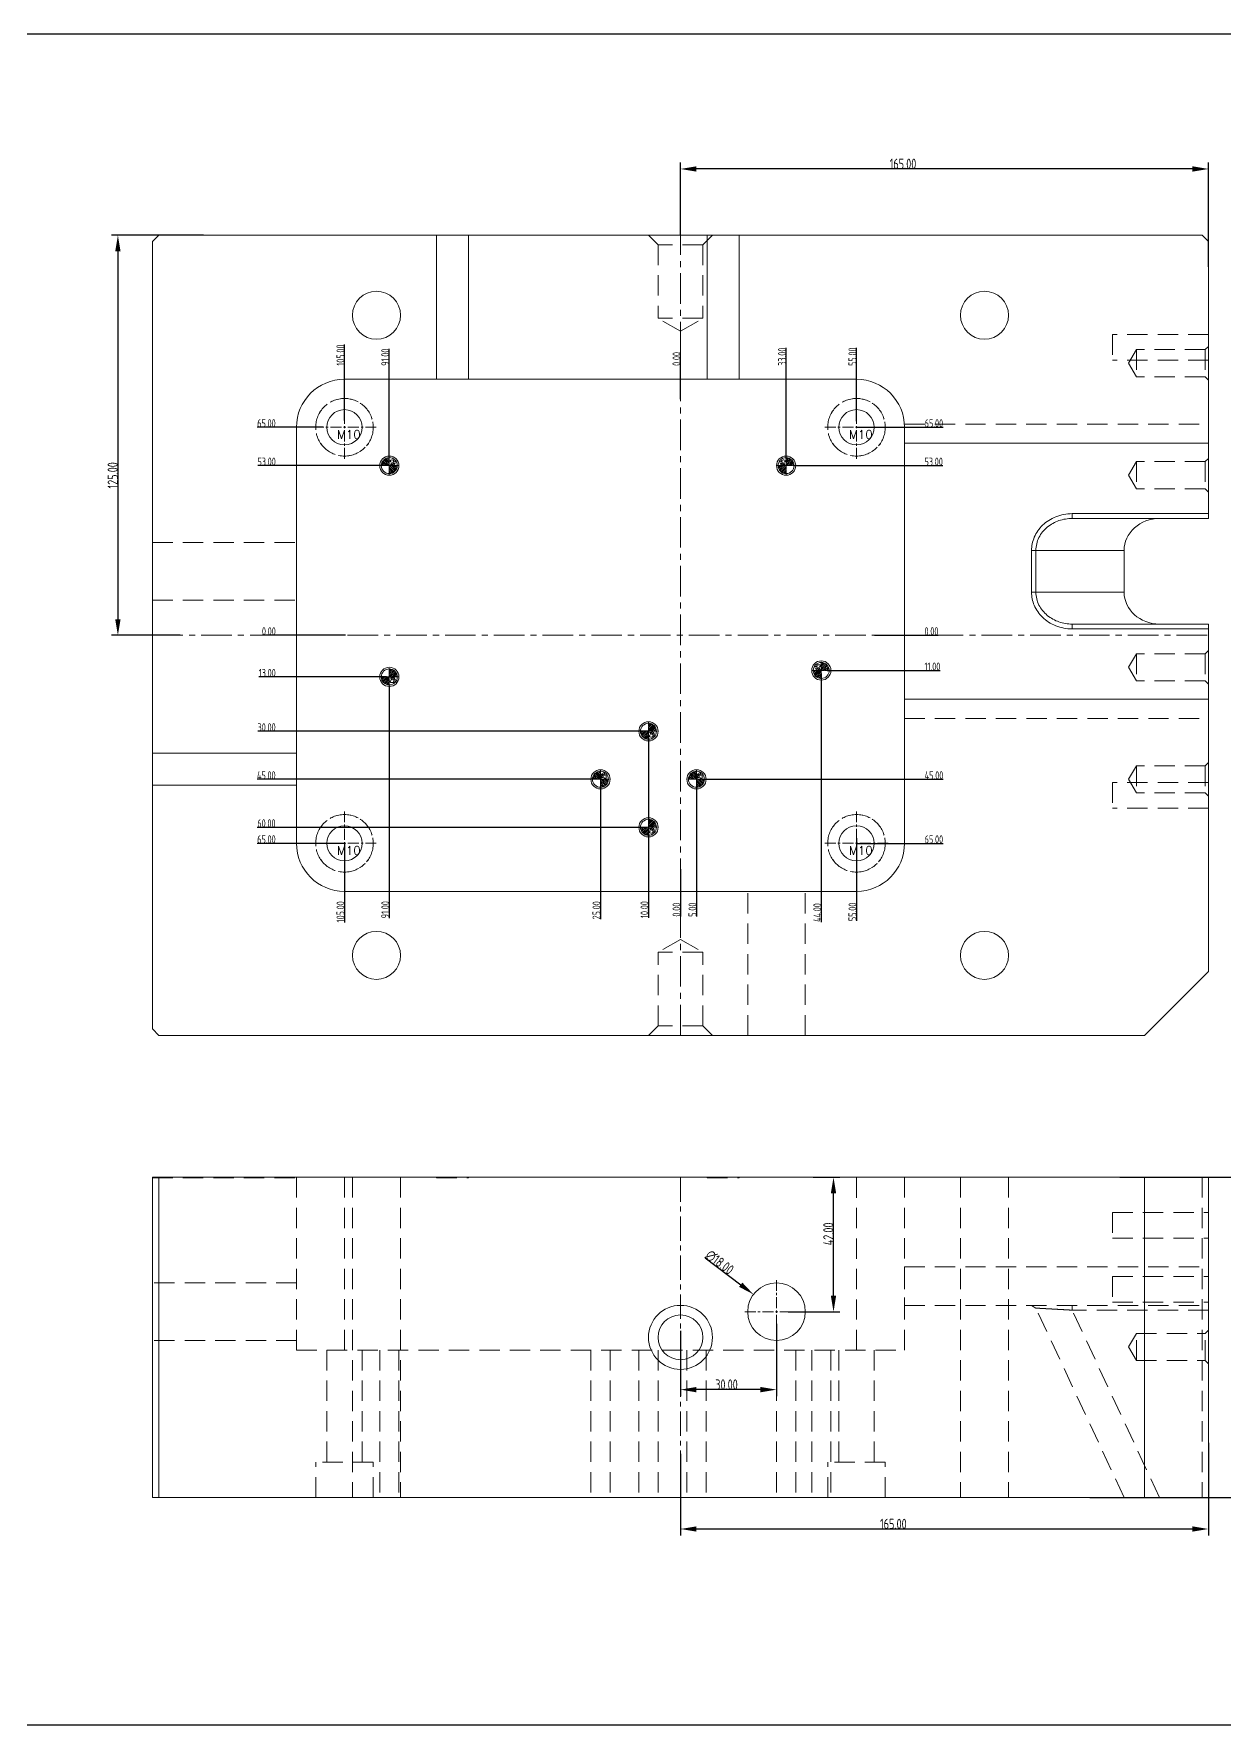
# Model space of a CAD drawing. Header units: millimetres. Extents: x 5647 to 7112, y -2229 to 2511.
# Drawn here: x 6262 to 6634, y -922 to -394 of the extents above; entities that cross this region are included whole.
import ezdxf

# ---------------------------------------------------------------- set-up
doc = ezdxf.new("R2010")
doc.units = ezdxf.units.MM
doc.header["$PDSIZE"] = -5
doc.linetypes.add('CENTER', pattern=[0.6, 0.375, -0.075, 0.075, -0.075])
doc.linetypes.add('HIDDEN', pattern=[9.525, 6.35, -3.175])
doc.layers.get('0').update_dxf_attribs({"lineweight": 5})
doc.layers.get('Defpoints').update_dxf_attribs({"lineweight": 5})
for name, color, linetype, lineweight in [('DEFAULT_2', 8, 'HIDDEN', 18), ('dim', 82, 'Continuous', 9), ('epin', 13, 'Continuous', 9), ('screw', 33, 'Continuous', 13), ('粗实线', 7, 'Continuous', 30)]:
    doc.layers.add(name, color=color, linetype=linetype, lineweight=lineweight)
doc.styles.add('TXT', font='txt.shx', dxfattribs={"bigfont": 'gbcbig.shx'})
doc.styles.add('TXT05', font='txt.shx', dxfattribs={"width": 0.5, "bigfont": 'gbcbig.shx'})
doc.styles.add('标注', font='isocp.shx', dxfattribs={"width": 0.8, "bigfont": 'hztxt.shx'})
doc.dimstyles.new('副本 a4', dxfattribs={"dimtxt": 3.2, "dimasz": 5, "dimexe": 2, "dimexo": 0, "dimgap": 0, "dimtad": 1, "dimzin": 0, "dimdsep": 46, "dimtxsty": '标注', "dimcen": 0, "dimdle": 3, "dimclrd": 4, "dimclre": 4, "dimclrt": 6, "dimazin": 0, "dimtfac": 1, "dimtofl": 0, "dimtmove": 0, "dimatfit": 3, "dimfxl": 0, "dimtolj": 1, "dimarcsym": 0})

# ---------------------------------------------------------------- blocks, each defined once
blk = doc.blocks.new('*D269')
at = {"layer": 'Defpoints', "color": 0}
for p in [(6505.77, -750.8), (6512.12, -750.8), (6497.97, -792.8)]:
    blk.add_point(p, dxfattribs=at)
at = {"layer": '粗实线', "color": 4, "lineweight": -2}
for p, q in [((6505.77, -750.8), (6514.12, -750.8)), ((6512.12, -787.8), (6512.12, -755.8)), ((6497.97, -792.8), (6514.12, -792.8))]:
    blk.add_line(p, q, dxfattribs=at)
at = {"layer": '粗实线', "color": 4}
for points in [[(6511.29, -755.8), (6512.95, -755.8), (6512.12, -750.8)], [(6511.29, -787.8), (6512.95, -787.8), (6512.12, -792.8)]]:
    blk.add_solid(points, dxfattribs=at)
at = {"layer": '粗实线', "color": 6, "insert": (6510.52, -768.48), "char_height": 3.2, "attachment_point": 5, "rotation": 90, "style": '标注'}
blk.add_mtext('\\A1;42.00', dxfattribs=at)
blk = doc.blocks.new('*D270')
at = {"layer": 'Defpoints', "color": 0}
for p in [(6494.3, -796.54), (6464.3, -798.74), (6464.3, -817.14)]:
    blk.add_point(p, dxfattribs=at)
at = {"layer": '粗实线', "color": 4, "lineweight": -2}
for p, q in [((6494.3, -796.54), (6494.3, -819.14)), ((6464.3, -798.74), (6464.3, -819.14)), ((6489.3, -817.14), (6469.3, -817.14))]:
    blk.add_line(p, q, dxfattribs=at)
at = {"layer": '粗实线', "color": 4}
for points in [[(6469.3, -816.31), (6469.3, -817.98), (6464.3, -817.14)], [(6489.3, -816.31), (6489.3, -817.98), (6494.3, -817.14)]]:
    blk.add_solid(points, dxfattribs=at)
at = {"layer": '粗实线', "color": 6, "insert": (6478.68, -815.54), "char_height": 3.2, "attachment_point": 5, "style": '标注'}
blk.add_mtext('\\A1;30.00', dxfattribs=at)
blk = doc.blocks.new('*D271')
at = {"layer": 'Defpoints', "color": 0}
for p in [(6487.12, -787.38), (6501.48, -798.22)]:
    blk.add_point(p, dxfattribs=at)
at = {"layer": '粗实线', "color": 4, "lineweight": -2}
blk.add_line((6471.98, -775.95), (6483.13, -784.36), dxfattribs=at)
at = {"layer": '粗实线', "color": 4}
blk.add_solid([(6483.63, -783.7), (6482.62, -785.03), (6487.12, -787.38)], dxfattribs=at)
at = {"layer": '粗实线', "color": 6, "insert": (6476.52, -777.37), "char_height": 3.2, "attachment_point": 5, "rotation": 322.9511, "style": '标注'}
blk.add_mtext('\\A1;∅18.00', dxfattribs=at)
blk = doc.blocks.new('*D272')
at = {"layer": 'Defpoints', "color": 0}
for p in [(6601.59, -750.8), (6592.23, -850.8), (6642.76, -850.8)]:
    blk.add_point(p, dxfattribs=at)
at = {"layer": '粗实线', "color": 4, "lineweight": -2}
for p, q in [((6601.59, -750.8), (6644.76, -750.8)), ((6642.76, -755.8), (6642.76, -845.8)), ((6592.23, -850.8), (6644.76, -850.8))]:
    blk.add_line(p, q, dxfattribs=at)
at = {"layer": '粗实线', "color": 4}
for points in [[(6641.92, -755.8), (6643.59, -755.8), (6642.76, -750.8)], [(6641.92, -845.8), (6643.59, -845.8), (6642.76, -850.8)]]:
    blk.add_solid(points, dxfattribs=at)
at = {"layer": '粗实线', "color": 6, "insert": (6641.16, -797.56), "char_height": 3.2, "attachment_point": 5, "rotation": 90, "style": '标注'}
blk.add_mtext('\\A1;100.00', dxfattribs=at)
blk = doc.blocks.new('*D277')
at = {"layer": 'Defpoints', "color": 0}
for p in [(6629.3, -833.78), (6464.3, -837.15), (6464.3, -860.68)]:
    blk.add_point(p, dxfattribs=at)
at = {"layer": '粗实线', "color": 4, "lineweight": -2}
for p, q in [((6629.3, -833.78), (6629.3, -862.68)), ((6464.3, -837.15), (6464.3, -862.68)), ((6624.3, -860.68), (6469.3, -860.68))]:
    blk.add_line(p, q, dxfattribs=at)
at = {"layer": '粗实线', "color": 4}
for points in [[(6469.3, -859.85), (6469.3, -861.51), (6464.3, -860.68)], [(6624.3, -859.85), (6624.3, -861.51), (6629.3, -860.68)]]:
    blk.add_solid(points, dxfattribs=at)
at = {"layer": '粗实线', "color": 6, "insert": (6530.81, -859.08), "char_height": 3.2, "attachment_point": 5, "style": '标注'}
blk.add_mtext('\\A1;165.00', dxfattribs=at)
blk = doc.blocks.new('*D278')
at = {"layer": 'Defpoints', "color": 0}
for p in [(6464.3, -435.74), (6464.3, -456.45), (6629.3, -466.35)]:
    blk.add_point(p, dxfattribs=at)
at = {"layer": '粗实线', "color": 4, "lineweight": -2}
for p, q in [((6464.3, -456.45), (6464.3, -433.74)), ((6624.3, -435.74), (6469.3, -435.74)), ((6629.3, -466.35), (6629.3, -433.74))]:
    blk.add_line(p, q, dxfattribs=at)
at = {"layer": '粗实线', "color": 4}
for points in [[(6469.3, -434.91), (6469.3, -436.58), (6464.3, -435.74)], [(6624.3, -434.91), (6624.3, -436.58), (6629.3, -435.74)]]:
    blk.add_solid(points, dxfattribs=at)
at = {"layer": '粗实线', "color": 6, "insert": (6533.83, -434.14), "char_height": 3.2, "attachment_point": 5, "style": '标注'}
blk.add_mtext('\\A1;165.00', dxfattribs=at)
blk = doc.blocks.new('*D279')
at = {"layer": 'Defpoints', "color": 0}
for p in [(6315.28, -456.45), (6288.49, -581.45), (6307.97, -581.45)]:
    blk.add_point(p, dxfattribs=at)
at = {"layer": '粗实线', "color": 4, "lineweight": -2}
for p, q in [((6315.28, -456.45), (6286.49, -456.45)), ((6288.49, -461.45), (6288.49, -576.45)), ((6307.97, -581.45), (6286.49, -581.45))]:
    blk.add_line(p, q, dxfattribs=at)
at = {"layer": '粗实线', "color": 4}
for points in [[(6287.66, -461.45), (6289.32, -461.45), (6288.49, -456.45)], [(6287.66, -576.45), (6289.32, -576.45), (6288.49, -581.45)]]:
    blk.add_solid(points, dxfattribs=at)
at = {"layer": '粗实线', "color": 6, "insert": (6286.89, -531.47), "char_height": 3.2, "attachment_point": 5, "rotation": 90, "style": '标注'}
blk.add_mtext('\\A1;125.00', dxfattribs=at)
blk = doc.blocks.new('epin_ejp_5')
at = {"layer": 'epin'}
h = blk.add_hatch(dxfattribs=at)
h.set_pattern_fill('_ANSI31', color=123, scale=0.125, angle=90, style=0)
h.set_pattern_definition([(135, (-1062.761, -302.86763), (-0.280633, -0.280633), [])])
h.paths.add_polyline_path([(0, 2.5, 0.414214), (-2.5, 0), (0, 0)])
h.paths.add_polyline_path([(2.5, 0), (0, 0), (0, -2.5, 0.414214)])
at = {"layer": 'epin', "color": 1, "linetype": 'CENTER', "ltscale": 0.1}
for p, q in [((-2.75, 0), (2.75, 0)), ((0, -2.75), (0, 2.75))]:
    blk.add_line(p, q, dxfattribs=at)
at = {"layer": 'epin'}
blk.add_circle((0, 0), 2.5, dxfattribs=at)
at = {"layer": 'epin', "color": 6, "style": 'TXT05', "width": 0.5}
blk.add_text('%%c5', height=1.75, dxfattribs=at).set_placement((0.1, 0.25))
blk = doc.blocks.new('screw_m10_i')
at = {"layer": 'screw', "color": 1, "linetype": 'CENTER', "ltscale": 9.144}
for p, q in [((0, -9.9), (0, 9.9)), ((-9.9, 0), (9.9, 0))]:
    blk.add_line(p, q, dxfattribs=at)
at = {"layer": 'screw', "color": 8, "linetype": 'HIDDEN', "ltscale": 0.36}
blk.add_circle((0, 0), 9, dxfattribs=at)
at = {"layer": 'screw', "color": 33}
blk.add_circle((0, 0), 5.5, dxfattribs=at)
at = {"layer": 'screw', "color": 6, "style": 'TXT'}
blk.add_text('M10', height=2.7, dxfattribs=at).set_placement((-2.34, -3.6))
blk = doc.blocks.new('*D281')
at = {"layer": 'Defpoints', "color": 0}
for p in [(6464.3, -581.45), (6524.93, -581.45), (6540.63, -581.45)]:
    blk.add_point(p, dxfattribs=at)
at = {"layer": 'dim', "color": 4, "lineweight": -2}
blk.add_line((6524.93, -581.45), (6544.83, -581.45), dxfattribs=at)
at = {"layer": 'dim', "color": 6, "insert": (6542.73, -580.2), "char_height": 2.5, "attachment_point": 5, "style": '标注'}
blk.add_mtext('\\A1;0.00', dxfattribs=at)
blk = doc.blocks.new('*D282')
at = {"layer": 'Defpoints', "color": 0}
for p in [(6500.05, -528.44), (6540.63, -528.44), (6464.3, -581.45)]:
    blk.add_point(p, dxfattribs=at)
at = {"layer": 'dim', "color": 4, "lineweight": -2}
blk.add_line((6500.05, -528.44), (6546.23, -528.44), dxfattribs=at)
at = {"layer": 'dim', "color": 6, "insert": (6543.43, -527.19), "char_height": 2.5, "attachment_point": 5, "style": '标注'}
blk.add_mtext('\\A1;53.00', dxfattribs=at)
blk = doc.blocks.new('*D283')
at = {"layer": 'Defpoints', "color": 0}
for p in [(6519.3, -516.45), (6540.63, -516.45), (6464.3, -581.45)]:
    blk.add_point(p, dxfattribs=at)
at = {"layer": 'dim', "color": 4, "lineweight": -2}
blk.add_line((6519.3, -516.45), (6546.35, -516.45), dxfattribs=at)
at = {"layer": 'dim', "color": 6, "insert": (6543.49, -515.2), "char_height": 2.5, "attachment_point": 5, "style": '标注'}
blk.add_mtext('\\A1;65.00', dxfattribs=at)
blk = doc.blocks.new('*D284')
at = {"layer": 'Defpoints', "color": 0}
for p in [(6464.3, -581.45), (6510.14, -592.45), (6540.63, -592.45)]:
    blk.add_point(p, dxfattribs=at)
at = {"layer": 'dim', "color": 4, "lineweight": -2}
blk.add_line((6510.14, -592.45), (6545.43, -592.45), dxfattribs=at)
at = {"layer": 'dim', "color": 6, "insert": (6543.03, -591.2), "char_height": 2.5, "attachment_point": 5, "style": '标注'}
blk.add_mtext('\\A1;11.00', dxfattribs=at)
blk = doc.blocks.new('*D285')
at = {"layer": 'Defpoints', "color": 0}
for p in [(6464.3, -581.45), (6470.88, -626.45), (6540.63, -626.45)]:
    blk.add_point(p, dxfattribs=at)
at = {"layer": 'dim', "color": 4, "lineweight": -2}
blk.add_line((6470.88, -626.45), (6546.43, -626.45), dxfattribs=at)
at = {"layer": 'dim', "color": 6, "insert": (6543.53, -625.2), "char_height": 2.5, "attachment_point": 5, "style": '标注'}
blk.add_mtext('\\A1;45.00', dxfattribs=at)
blk = doc.blocks.new('*D286')
at = {"layer": 'Defpoints', "color": 0}
for p in [(6464.3, -581.45), (6519.3, -646.45), (6540.63, -646.45)]:
    blk.add_point(p, dxfattribs=at)
at = {"layer": 'dim', "color": 4, "lineweight": -2}
blk.add_line((6519.3, -646.45), (6546.35, -646.45), dxfattribs=at)
at = {"layer": 'dim', "color": 6, "insert": (6543.49, -645.2), "char_height": 2.5, "attachment_point": 5, "style": '标注'}
blk.add_mtext('\\A1;65.00', dxfattribs=at)
blk = doc.blocks.new('*D287')
at = {"layer": 'Defpoints', "color": 0}
for p in [(6464.3, -581.45), (6464.3, -654.52), (6464.3, -665.07)]:
    blk.add_point(p, dxfattribs=at)
at = {"layer": 'dim', "color": 4, "lineweight": -2}
blk.add_line((6464.3, -654.52), (6464.3, -669.28), dxfattribs=at)
at = {"layer": 'dim', "color": 6, "insert": (6463.05, -667.17), "char_height": 2.5, "attachment_point": 5, "rotation": 90, "style": '标注'}
blk.add_mtext('\\A1;0.00', dxfattribs=at)
blk = doc.blocks.new('*D288')
at = {"layer": 'Defpoints', "color": 0}
for p in [(6464.3, -581.45), (6469.3, -627.5), (6469.3, -665.07)]:
    blk.add_point(p, dxfattribs=at)
at = {"layer": 'dim', "color": 4, "lineweight": -2}
blk.add_line((6469.3, -627.5), (6469.3, -669.27), dxfattribs=at)
at = {"layer": 'dim', "color": 6, "insert": (6468.05, -667.17), "char_height": 2.5, "attachment_point": 5, "rotation": 90, "style": '标注'}
blk.add_mtext('\\A1;5.00', dxfattribs=at)
blk = doc.blocks.new('*D289')
at = {"layer": 'Defpoints', "color": 0}
for p in [(6464.3, -581.45), (6519.3, -644.83), (6519.3, -665.07)]:
    blk.add_point(p, dxfattribs=at)
at = {"layer": 'dim', "color": 4, "lineweight": -2}
blk.add_line((6519.3, -644.83), (6519.3, -670.67), dxfattribs=at)
at = {"layer": 'dim', "color": 6, "insert": (6518.05, -667.87), "char_height": 2.5, "attachment_point": 5, "rotation": 90, "style": '标注'}
blk.add_mtext('\\A1;55.00', dxfattribs=at)
blk = doc.blocks.new('*D290')
at = {"layer": 'Defpoints', "color": 0}
for p in [(6464.3, -581.45), (6508.3, -593.41), (6508.3, -665.07)]:
    blk.add_point(p, dxfattribs=at)
at = {"layer": 'dim', "color": 4, "lineweight": -2}
blk.add_line((6508.3, -593.41), (6508.3, -671.07), dxfattribs=at)
at = {"layer": 'dim', "color": 6, "insert": (6507.05, -668.07), "char_height": 2.5, "attachment_point": 5, "rotation": 90, "style": '标注'}
blk.add_mtext('\\A1;44.00', dxfattribs=at)
blk = doc.blocks.new('*D291')
at = {"layer": 'Defpoints', "color": 0}
for p in [(6464.3, -497.2), (6464.3, -507.69), (6464.3, -581.45)]:
    blk.add_point(p, dxfattribs=at)
at = {"layer": 'dim', "color": 4, "lineweight": -2}
blk.add_line((6464.3, -507.69), (6464.3, -493), dxfattribs=at)
at = {"layer": 'dim', "color": 6, "insert": (6463.05, -495.1), "char_height": 2.5, "attachment_point": 5, "rotation": 90, "style": '标注'}
blk.add_mtext('\\A1;0.00', dxfattribs=at)
blk = doc.blocks.new('*D292')
at = {"layer": 'Defpoints', "color": 0}
for p in [(6497.3, -497.2), (6497.3, -526.46), (6464.3, -581.45)]:
    blk.add_point(p, dxfattribs=at)
at = {"layer": 'dim', "color": 4, "lineweight": -2}
blk.add_line((6497.3, -526.46), (6497.3, -491.6), dxfattribs=at)
at = {"layer": 'dim', "color": 6, "insert": (6496.05, -494.4), "char_height": 2.5, "attachment_point": 5, "rotation": 90, "style": '标注'}
blk.add_mtext('\\A1;33.00', dxfattribs=at)
blk = doc.blocks.new('*D293')
at = {"layer": 'Defpoints', "color": 0}
for p in [(6519.3, -497.2), (6519.3, -514.58), (6464.3, -581.45)]:
    blk.add_point(p, dxfattribs=at)
at = {"layer": 'dim', "color": 4, "lineweight": -2}
blk.add_line((6519.3, -514.58), (6519.3, -491.6), dxfattribs=at)
at = {"layer": 'dim', "color": 6, "insert": (6518.05, -494.4), "char_height": 2.5, "attachment_point": 5, "rotation": 90, "style": '标注'}
blk.add_mtext('\\A1;55.00', dxfattribs=at)
blk = doc.blocks.new('*D294')
at = {"layer": 'Defpoints', "color": 0}
for p in [(6373.3, -497.2), (6373.3, -525.69), (6464.3, -581.45)]:
    blk.add_point(p, dxfattribs=at)
at = {"layer": 'dim', "color": 4, "lineweight": -2}
blk.add_line((6373.3, -525.69), (6373.3, -491.92), dxfattribs=at)
at = {"layer": 'dim', "color": 6, "insert": (6372.05, -494.56), "char_height": 2.5, "attachment_point": 5, "rotation": 90, "style": '标注'}
blk.add_mtext('\\A1;91.00', dxfattribs=at)
blk = doc.blocks.new('*D295')
at = {"layer": 'Defpoints', "color": 0}
for p in [(6359.3, -497.2), (6359.3, -514.37), (6464.3, -581.45)]:
    blk.add_point(p, dxfattribs=at)
at = {"layer": 'dim', "color": 4, "lineweight": -2}
blk.add_line((6359.3, -514.37), (6359.3, -490.6), dxfattribs=at)
at = {"layer": 'dim', "color": 6, "insert": (6358.05, -493.9), "char_height": 2.5, "attachment_point": 5, "rotation": 90, "style": '标注'}
blk.add_mtext('\\A1;105.00', dxfattribs=at)
blk = doc.blocks.new('*D296')
at = {"layer": 'Defpoints', "color": 0}
for p in [(6337.77, -516.45), (6352.67, -516.45), (6464.3, -581.45)]:
    blk.add_point(p, dxfattribs=at)
at = {"layer": 'dim', "color": 4, "lineweight": -2}
blk.add_line((6352.67, -516.45), (6332.05, -516.45), dxfattribs=at)
at = {"layer": 'dim', "color": 6, "insert": (6334.91, -515.2), "char_height": 2.5, "attachment_point": 5, "style": '标注'}
blk.add_mtext('\\A1;65.00', dxfattribs=at)
blk = doc.blocks.new('*D297')
at = {"layer": 'Defpoints', "color": 0}
for p in [(6337.77, -528.44), (6372.62, -528.44), (6464.3, -581.45)]:
    blk.add_point(p, dxfattribs=at)
at = {"layer": 'dim', "color": 4, "lineweight": -2}
blk.add_line((6372.62, -528.44), (6332.17, -528.44), dxfattribs=at)
at = {"layer": 'dim', "color": 6, "insert": (6334.97, -527.19), "char_height": 2.5, "attachment_point": 5, "style": '标注'}
blk.add_mtext('\\A1;53.00', dxfattribs=at)
blk = doc.blocks.new('*D298')
at = {"layer": 'Defpoints', "color": 0}
for p in [(6337.77, -581.45), (6359.57, -581.45), (6464.3, -581.45)]:
    blk.add_point(p, dxfattribs=at)
at = {"layer": 'dim', "color": 4, "lineweight": -2}
blk.add_line((6359.57, -581.45), (6333.57, -581.45), dxfattribs=at)
at = {"layer": 'dim', "color": 6, "insert": (6335.67, -580.2), "char_height": 2.5, "attachment_point": 5, "style": '标注'}
blk.add_mtext('\\A1;0.00', dxfattribs=at)
blk = doc.blocks.new('*D299')
at = {"layer": 'Defpoints', "color": 0}
for p in [(6464.3, -581.45), (6337.77, -594.45), (6372.47, -594.45)]:
    blk.add_point(p, dxfattribs=at)
at = {"layer": 'dim', "color": 4, "lineweight": -2}
blk.add_line((6372.47, -594.45), (6332.57, -594.45), dxfattribs=at)
at = {"layer": 'dim', "color": 6, "insert": (6335.17, -593.2), "char_height": 2.5, "attachment_point": 5, "style": '标注'}
blk.add_mtext('\\A1;13.00', dxfattribs=at)
blk = doc.blocks.new('*D300')
at = {"layer": 'Defpoints', "color": 0}
for p in [(6464.3, -581.45), (6337.77, -611.45), (6454.3, -611.45)]:
    blk.add_point(p, dxfattribs=at)
at = {"layer": 'dim', "color": 4, "lineweight": -2}
blk.add_line((6454.3, -611.45), (6332.17, -611.45), dxfattribs=at)
at = {"layer": 'dim', "color": 6, "insert": (6334.97, -610.2), "char_height": 2.5, "attachment_point": 5, "style": '标注'}
blk.add_mtext('\\A1;30.00', dxfattribs=at)
blk = doc.blocks.new('*D301')
at = {"layer": 'Defpoints', "color": 0}
for p in [(6464.3, -581.45), (6337.77, -626.45), (6439.3, -626.45)]:
    blk.add_point(p, dxfattribs=at)
at = {"layer": 'dim', "color": 4, "lineweight": -2}
blk.add_line((6439.3, -626.45), (6331.97, -626.45), dxfattribs=at)
at = {"layer": 'dim', "color": 6, "insert": (6334.87, -625.2), "char_height": 2.5, "attachment_point": 5, "style": '标注'}
blk.add_mtext('\\A1;45.00', dxfattribs=at)
blk = doc.blocks.new('*D302')
at = {"layer": 'Defpoints', "color": 0}
for p in [(6464.3, -581.45), (6337.77, -641.45), (6453.47, -641.45)]:
    blk.add_point(p, dxfattribs=at)
at = {"layer": 'dim', "color": 4, "lineweight": -2}
blk.add_line((6453.47, -641.45), (6332.05, -641.45), dxfattribs=at)
at = {"layer": 'dim', "color": 6, "insert": (6334.91, -640.2), "char_height": 2.5, "attachment_point": 5, "style": '标注'}
blk.add_mtext('\\A1;60.00', dxfattribs=at)
blk = doc.blocks.new('*D303')
at = {"layer": 'Defpoints', "color": 0}
for p in [(6464.3, -581.45), (6337.77, -646.45), (6359.3, -646.45)]:
    blk.add_point(p, dxfattribs=at)
at = {"layer": 'dim', "color": 4, "lineweight": -2}
blk.add_line((6359.3, -646.45), (6332.05, -646.45), dxfattribs=at)
at = {"layer": 'dim', "color": 6, "insert": (6334.91, -645.2), "char_height": 2.5, "attachment_point": 5, "style": '标注'}
blk.add_mtext('\\A1;65.00', dxfattribs=at)
blk = doc.blocks.new('*D304')
at = {"layer": 'Defpoints', "color": 0}
for p in [(6464.3, -581.45), (6359.3, -646.45), (6359.3, -664.54)]:
    blk.add_point(p, dxfattribs=at)
at = {"layer": 'dim', "color": 4, "lineweight": -2}
blk.add_line((6359.3, -646.45), (6359.3, -671.14), dxfattribs=at)
at = {"layer": 'dim', "color": 6, "insert": (6358.05, -667.84), "char_height": 2.5, "attachment_point": 5, "rotation": 90, "style": '标注'}
blk.add_mtext('\\A1;105.00', dxfattribs=at)
blk = doc.blocks.new('*D305')
at = {"layer": 'Defpoints', "color": 0}
for p in [(6464.3, -581.45), (6373.3, -597.2), (6373.3, -664.54)]:
    blk.add_point(p, dxfattribs=at)
at = {"layer": 'dim', "color": 4, "lineweight": -2}
blk.add_line((6373.3, -597.2), (6373.3, -669.82), dxfattribs=at)
at = {"layer": 'dim', "color": 6, "insert": (6372.05, -667.18), "char_height": 2.5, "attachment_point": 5, "rotation": 90, "style": '标注'}
blk.add_mtext('\\A1;91.00', dxfattribs=at)
blk = doc.blocks.new('*D306')
at = {"layer": 'Defpoints', "color": 0}
for p in [(6464.3, -581.45), (6439.3, -627.73), (6439.3, -664.54)]:
    blk.add_point(p, dxfattribs=at)
at = {"layer": 'dim', "color": 4, "lineweight": -2}
blk.add_line((6439.3, -627.73), (6439.3, -670.19), dxfattribs=at)
at = {"layer": 'dim', "color": 6, "insert": (6438.05, -667.37), "char_height": 2.5, "attachment_point": 5, "rotation": 90, "style": '标注'}
blk.add_mtext('\\A1;25.00', dxfattribs=at)
blk = doc.blocks.new('*D307')
at = {"layer": 'Defpoints', "color": 0}
for p in [(6464.3, -581.45), (6454.3, -612.85), (6454.3, -664.54)]:
    blk.add_point(p, dxfattribs=at)
at = {"layer": 'dim', "color": 4, "lineweight": -2}
blk.add_line((6454.3, -612.85), (6454.3, -669.74), dxfattribs=at)
at = {"layer": 'dim', "color": 6, "insert": (6453.05, -667.14), "char_height": 2.5, "attachment_point": 5, "rotation": 90, "style": '标注'}
blk.add_mtext('\\A1;10.00', dxfattribs=at)

msp = doc.modelspace()

# ---------------------------------------------------------------- linework, layer by layer
at = {"color": 7, "linetype": 'Continuous'}
for p, q in [((6301.29979, -456.44505), (6299.29979, -458.44505)), ((6299.29979, -458.44505), (6299.29979, -704.44505)), ((6627.29979, -456.44505), (6301.29979, -456.44505)), ((6388.01014, -456.44505), (6388.01014, -501.44505)), ((6398.01014, -456.44505), (6398.01014, -501.44505)), ((6472.58943, -456.44505), (6472.58943, -501.44505)), ((6482.58943, -456.44505), (6482.58943, -501.44505)), ((6629.29979, -458.44505), (6627.29979, -456.44505)), ((6629.29979, -544.94505), (6629.29979, -458.44505)), ((6519.29979, -501.44505), (6359.29979, -501.44505)), ((6344.29979, -516.44505), (6344.29979, -646.44505)), ((6534.29979, -646.44505), (6534.29979, -516.44505)), ((6629.29979, -521.44505), (6534.29979, -521.44505)), ((6586.69056, -543.44505), (6629.29979, -543.44505)), ((6586.69056, -543.44505), (6586.69056, -544.94505)), ((6586.69056, -544.94505), (6629.29979, -544.94505)), ((6574.00171, -567.94505), (6574.00171, -554.94505)), ((6574.00171, -554.94505), (6602.93578, -554.94505)), ((6575.36117, -567.94505), (6575.36117, -554.94505)), ((6602.93578, -554.94505), (6602.93578, -567.94505)), ((6574.00171, -567.94505), (6602.93578, -567.94505)), ((6629.29979, -577.94505), (6586.69056, -577.94505)), ((6586.69056, -579.44505), (6586.69056, -577.94505)), ((6629.29979, -579.44505), (6586.69056, -579.44505)), ((6629.29979, -686.44505), (6629.29979, -577.94505)), ((6629.29979, -601.44505), (6534.29979, -601.44505)), ((6299.29979, -618.2311), (6344.29979, -618.2311)), ((6299.29979, -628.2311), (6344.29979, -628.2311)), ((6359.29979, -661.44505), (6519.29979, -661.44505)), ((6609.29979, -706.44505), (6629.29979, -686.44505)), ((6299.29979, -704.44505), (6301.29979, -706.44505)), ((6301.29979, -706.44505), (6609.29979, -706.44505)), ((6299.29979, -750.79752), (6299.29979, -850.79752)), ((6299.29979, -750.79752), (6629.29979, -750.79752)), ((6301.29979, -750.79752), (6301.29979, -850.79752)), ((6609.29979, -850.79752), (6609.29979, -750.79752)), ((6629.29979, -850.79752), (6629.29979, -750.79752)), ((6629.29979, -850.79752), (6299.29979, -850.79752))]:
    msp.add_line(p, q, dxfattribs=at)
at = {"color": 1, "linetype": 'CENTER', "ltscale": 25.4}
for p, q in [((6464.29979, -706.44505), (6464.29979, -456.44505)), ((6299.29979, -581.44505), (6629.29979, -581.44505))]:
    msp.add_line(p, q, dxfattribs=at)
at = {"color": 1, "linetype": 'CENTER', "ltscale": 20.32}
msp.add_line((6464.29979, -750.79752), (6464.29979, -850.79752), dxfattribs=at)
at = {"color": 1, "linetype": 'CENTER', "ltscale": 9.144}
for p, q in [((6494.29979, -802.69752), (6494.29979, -782.89752)), ((6484.39979, -792.79752), (6504.19979, -792.79752))]:
    msp.add_line(p, q, dxfattribs=at)
at = {"color": 7, "linetype": 'Continuous'}
for centre, radius in [((6369.29979, -481.44505), 7.5), ((6559.29979, -481.44505), 7.5), ((6359.29979, -516.44505), 5.5), ((6519.29979, -516.44505), 5.5), ((6373.30354, -528.44346), 3), ((6497.29604, -528.44346), 3), ((6373.30354, -594.44664), 3), ((6508.29979, -592.44505), 3), ((6454.29979, -611.44505), 3), ((6439.29979, -626.44505), 3), ((6469.29979, -626.44505), 3), ((6454.29979, -641.44505), 3), ((6359.29979, -646.44505), 5.5), ((6519.29979, -646.44505), 5.5), ((6369.29979, -681.44505), 7.5), ((6559.29979, -681.44505), 7.5), ((6494.29979, -792.79752), 9), ((6464.29979, -800.79752), 10), ((6464.29979, -800.79752), 7)]:
    msp.add_circle(centre, radius, dxfattribs=at)
for centre, start, end in [((6359.29979, -516.44505), 90, 180), ((6519.29979, -516.44505), 0, 90), ((6359.29979, -646.44505), 180, 270), ((6519.29979, -646.44505), 270, 0)]:
    msp.add_arc(centre, 15, start, end, dxfattribs=at)
for centre, major_axis, start_param, end_param in [((6613.96956, -554.94505), (-11.03378, 0), -1.570796327, 0), ((6613.96956, -567.94505), (11.03378, 0), 3.141592654, 4.71238898)]:
    msp.add_ellipse(centre, major_axis=major_axis, ratio=0.906307787, start_param=start_param, end_param=end_param, dxfattribs=at)
for points, knots in [([(6574.00171, -554.94505), (6573.99921, -554.23849), (6574.14781, -552.80418), (6574.80974, -550.71835), (6575.90806, -548.74676), (6577.43608, -546.96908), (6579.35816, -545.46288), (6581.61529, -544.32046), (6584.09535, -543.60408), (6585.82611, -543.43893), (6586.69056, -543.44505)], [0, 0, 0, 0, 0.111686008, 0.226005834, 0.343699521, 0.465985298, 0.594119682, 0.72722167, 0.863354482, 1, 1, 1, 1]), ([(6575.36117, -554.94505), (6575.36215, -554.24726), (6575.529, -552.84606), (6576.25933, -550.86536), (6577.40848, -549.09578), (6579.38306, -547.10915), (6582.5016, -545.39856), (6585.30085, -544.94505), (6586.69056, -544.94505)], [0, 0, 0, 0, 0.125279263, 0.250594713, 0.375848329, 0.501106048, 0.750495868, 1, 1, 1, 1]), ([(6586.69056, -579.44505), (6584.95115, -579.45665), (6582.33558, -578.94607), (6579.30938, -577.39585), (6577.39802, -575.88418), (6575.87847, -574.10091), (6574.46077, -571.52878), (6573.99055, -569.34968), (6574.00171, -567.94505)], [0, 0, 0, 0, 0.27561928, 0.408838632, 0.536575302, 0.659149991, 0.777426652, 1, 1, 1, 1]), ([(6586.69056, -577.94505), (6585.30075, -577.94505), (6582.50142, -577.49147), (6579.38281, -575.78085), (6577.40837, -573.79403), (6576.25914, -572.02463), (6575.52868, -570.0438), (6575.36337, -568.64278), (6575.36117, -567.94505)], [0, 0, 0, 0, 0.249522112, 0.498909996, 0.624163754, 0.749426843, 0.874731169, 1, 1, 1, 1])]:
    msp.add_open_spline(points, degree=3, knots=knots, dxfattribs=at)
at = {"layer": 'DEFAULT_2', "color": 8, "linetype": 'HIDDEN'}
for p, q in [((6454.29979, -456.44505), (6457.29979, -459.44505)), ((6457.29979, -459.44505), (6457.29979, -482.4036)), ((6471.29979, -459.44505), (6457.29979, -459.44505)), ((6474.29979, -456.44505), (6471.29979, -459.44505)), ((6471.29979, -459.44505), (6471.29979, -482.4036)), ((6464.29979, -486.44505), (6457.29979, -482.4036)), ((6471.29979, -482.4036), (6457.29979, -482.4036)), ((6464.29979, -486.44505), (6471.29979, -482.4036)), ((6599.29979, -487.44505), (6599.29979, -495.44505)), ((6629.29979, -487.44505), (6599.29979, -487.44505)), ((6629.29979, -491.19505), (6628.29979, -492.19505)), ((6629.29979, -495.44505), (6599.29979, -495.44505)), ((6604.29979, -496.44505), (6606.75353, -492.19505)), ((6604.29979, -496.44505), (6606.75353, -500.69505)), ((6606.75353, -492.19505), (6606.75353, -500.69505)), ((6628.29979, -492.19505), (6606.75353, -492.19505)), ((6628.29979, -492.19505), (6628.29979, -500.69505)), ((6628.29979, -500.69505), (6606.75353, -500.69505)), ((6629.29979, -501.69505), (6628.29979, -500.69505)), ((6534.26642, -515.44505), (6629.29979, -515.44505)), ((6604.29979, -531.44505), (6606.75353, -527.19505)), ((6628.29979, -527.19505), (6606.75353, -527.19505)), ((6606.75353, -527.19505), (6606.75353, -535.69505)), ((6629.29979, -526.19505), (6628.29979, -527.19505)), ((6628.29979, -527.19505), (6628.29979, -535.69505)), ((6604.29979, -531.44505), (6606.75353, -535.69505)), ((6628.29979, -535.69505), (6606.75353, -535.69505)), ((6629.29979, -536.69505), (6628.29979, -535.69505)), ((6299.29979, -552.44505), (6344.29979, -552.44505)), ((6299.29979, -570.44505), (6344.29979, -570.44505)), ((6629.29979, -586.19505), (6628.29979, -587.19505)), ((6604.29979, -591.44505), (6606.75353, -587.19505)), ((6604.29979, -591.44505), (6606.75353, -595.69505)), ((6628.29979, -587.19505), (6606.75353, -587.19505)), ((6606.75353, -587.19505), (6606.75353, -595.69505)), ((6628.29979, -587.19505), (6628.29979, -595.69505)), ((6628.29979, -595.69505), (6606.75353, -595.69505)), ((6629.29979, -596.69505), (6628.29979, -595.69505)), ((6534.29979, -607.44505), (6629.29979, -607.44505)), ((6604.29979, -626.44505), (6606.75353, -622.19505)), ((6628.29979, -622.19505), (6606.75353, -622.19505)), ((6606.75353, -622.19505), (6606.75353, -630.69505)), ((6629.29979, -621.19505), (6628.29979, -622.19505)), ((6628.29979, -622.19505), (6628.29979, -630.69505)), ((6629.29979, -627.44505), (6599.29979, -627.44505)), ((6599.29979, -627.44505), (6599.29979, -635.44505)), ((6604.29979, -626.44505), (6606.75353, -630.69505)), ((6628.29979, -630.69505), (6606.75353, -630.69505)), ((6629.29979, -631.69505), (6628.29979, -630.69505)), ((6629.29979, -635.44505), (6599.29979, -635.44505)), ((6485.29979, -706.44505), (6485.29979, -661.44505)), ((6503.29979, -706.44505), (6503.29979, -661.44505)), ((6464.29979, -676.44505), (6457.29979, -680.4865)), ((6457.29979, -703.44505), (6457.29979, -680.4865)), ((6471.29979, -680.4865), (6457.29979, -680.4865)), ((6464.29979, -676.44505), (6471.29979, -680.4865)), ((6471.29979, -703.44505), (6471.29979, -680.4865)), ((6454.29979, -706.44505), (6457.29979, -703.44505)), ((6471.29979, -703.44505), (6457.29979, -703.44505)), ((6474.29979, -706.44505), (6471.29979, -703.44505)), ((6299.29979, -750.94752), (6344.29979, -750.94752)), ((6344.29979, -750.79752), (6344.29979, -804.79752)), ((6359.29979, -750.79752), (6359.29979, -804.79752)), ((6361.79979, -750.79752), (6361.79979, -850.79752)), ((6376.79979, -750.79752), (6376.79979, -850.79752)), ((6388.01014, -750.79752), (6388.01014, -750.94752)), ((6388.01014, -750.94752), (6398.01014, -750.94752)), ((6398.01014, -750.79752), (6398.01014, -750.94752)), ((6472.58943, -750.79752), (6472.58943, -750.94752)), ((6472.58943, -750.94752), (6482.58943, -750.94752)), ((6482.58943, -750.79752), (6482.58943, -750.94752)), ((6519.29979, -804.79752), (6519.29979, -750.79752)), ((6534.29979, -750.79752), (6534.29979, -804.79752)), ((6551.79979, -750.79752), (6551.79979, -850.79752)), ((6566.79979, -750.79752), (6566.79979, -850.79752)), ((6627.29979, -750.79752), (6627.29979, -850.79752)), ((6599.29979, -761.79752), (6599.29979, -769.79752)), ((6599.29979, -761.79752), (6629.29979, -761.79752)), ((6599.29979, -769.79752), (6629.29979, -769.79752)), ((6534.26642, -778.79752), (6534.26642, -790.79752)), ((6534.26642, -778.79752), (6629.29979, -778.79752)), ((6599.29979, -781.79752), (6629.29979, -781.79752)), ((6599.29979, -781.79752), (6599.29979, -789.79752)), ((6344.29979, -783.79752), (6299.29979, -783.79752)), ((6534.26642, -790.79752), (6629.29979, -790.79752)), ((6574.00142, -790.79752), (6575.3616, -791.66402)), ((6575.36132, -791.66342), (6575.36117, -791.66359)), ((6602.93578, -850.79752), (6575.36117, -791.66359)), ((6586.69056, -790.79752), (6586.69056, -792.29752)), ((6629.29979, -792.29752), (6586.69056, -792.29752)), ((6613.96956, -850.79752), (6586.69056, -792.29752)), ((6599.29979, -789.79752), (6629.29979, -789.79752)), ((6344.29979, -801.79752), (6299.29979, -801.79752)), ((6604.29979, -803.79752), (6606.75353, -799.54752)), ((6606.75353, -799.54752), (6628.29979, -799.54752)), ((6606.75353, -808.04752), (6606.75353, -799.54752)), ((6628.29979, -799.54752), (6629.29979, -798.54752)), ((6628.29979, -808.04752), (6628.29979, -799.54752)), ((6344.29979, -804.79752), (6534.29979, -804.79752)), ((6353.79979, -804.79752), (6353.79979, -839.79752)), ((6364.79979, -804.79752), (6364.79979, -839.79752)), ((6370.30354, -804.79752), (6370.30354, -850.79752)), ((6376.30354, -804.79752), (6376.30354, -850.79752)), ((6436.29979, -804.79752), (6436.29979, -850.79752)), ((6442.29979, -804.79752), (6442.29979, -850.79752)), ((6451.29979, -804.79752), (6451.29979, -850.79752)), ((6457.29979, -804.79752), (6457.29979, -850.79752)), ((6466.29979, -804.79752), (6466.29979, -850.79752)), ((6472.29979, -804.79752), (6472.29979, -850.79752)), ((6494.29604, -804.79752), (6494.29604, -850.79752)), ((6500.29604, -804.79752), (6500.29604, -850.79752)), ((6505.29979, -804.79752), (6505.29979, -850.79752)), ((6511.29979, -804.79752), (6511.29979, -850.79752)), ((6513.79979, -804.79752), (6513.79979, -839.79752)), ((6524.79979, -804.79752), (6524.79979, -839.79752)), ((6604.29979, -803.79752), (6606.75353, -808.04752)), ((6606.75353, -808.04752), (6628.29979, -808.04752)), ((6628.29979, -808.04752), (6629.29979, -809.04752)), ((6350.29979, -850.79752), (6350.29979, -839.79752)), ((6368.29979, -839.79752), (6350.29979, -839.79752)), ((6368.29979, -850.79752), (6368.29979, -839.79752)), ((6510.29979, -850.79752), (6510.29979, -839.79752)), ((6528.29979, -839.79752), (6510.29979, -839.79752)), ((6528.29979, -850.79752), (6528.29979, -839.79752))]:
    msp.add_line(p, q, dxfattribs=at)
for centre in [(6359.29979, -516.44505), (6519.29979, -516.44505), (6359.29979, -646.44505), (6519.29979, -646.44505)]:
    msp.add_circle(centre, 9, dxfattribs=at)
for points, knots in [([(6575.36117, -791.66359), (6575.36178, -791.6649), (6575.36896, -791.66377), (6575.37928, -791.66638), (6575.3998, -791.6667), (6575.44065, -791.66955), (6575.51172, -791.67271), (6575.61887, -791.67834), (6575.75603, -791.68548), (6575.92218, -791.69464), (6576.11653, -791.70552), (6576.4288, -791.72317), (6576.88107, -791.74874), (6577.49245, -791.7829), (6578.18811, -791.82173), (6578.95799, -791.86492), (6579.79218, -791.91178), (6581.00585, -791.97961), (6582.61698, -792.06739), (6584.62488, -792.1846), (6585.99578, -792.26344), (6586.69056, -792.29752)], [0, 0, 0, 0, 0.000380963, 0.001437924, 0.003170939, 0.00557742, 0.012399096, 0.021879107, 0.033993114, 0.048691232, 0.065878604, 0.085455784, 0.131381588, 0.185642756, 0.247345757, 0.31558992, 0.389504186, 0.468239324, 0.636965191, 0.816091077, 1, 1, 1, 1]), ([(6586.69056, -792.29752), (6585.99841, -792.26329), (6584.63248, -792.18509), (6582.63154, -792.06833), (6580.74687, -791.96545), (6579.279, -791.88286), (6578.21326, -791.82315), (6577.51739, -791.78442), (6576.90471, -791.75023), (6576.3851, -791.72048), (6576.01453, -791.69926), (6575.77176, -791.68595), (6575.63219, -791.67933), (6575.52263, -791.67375), (6575.4416, -791.67196), (6575.39288, -791.66614), (6575.36739, -791.66771), (6575.36161, -791.66402)], [0, 0, 0, 0, 0.183222916, 0.3617262, 0.529934833, 0.682256927, 0.750434183, 0.812150428, 0.866523562, 0.912673415, 0.949760483, 0.964650315, 0.976970822, 0.986670608, 0.993743329, 0.998184847, 1, 1, 1, 1])]:
    msp.add_open_spline(points, degree=3, knots=knots, dxfattribs=at)
at = {"layer": '粗实线'}
msp.add_lwpolyline([(6081.94749, -393.52246), (6826.71494, -393.52246), (6826.71494, -921.97299), (6081.94749, -921.97299)], close=True, dxfattribs=at)

# ---------------------------------------------------------------- block references
at = {"layer": 'epin', "xscale": -1, "rotation": 270}
msp.add_blockref('epin_ejp_5', (6373.30354, -528.44346), dxfattribs=at)
at = {"layer": 'epin'}
for p, rotation in [((6497.29604, -528.44346), 90), ((6373.30354, -594.44664), 270), ((6508.29979, -592.44505), 90), ((6454.29979, -611.44505), 270.0000000001042), ((6454.29979, -641.44505), 270.0000000001042)]:
    msp.add_blockref('epin_ejp_5', p, dxfattribs=dict(at, rotation=rotation))
for p in [(6439.29979, -626.44505), (6469.29979, -626.44505)]:
    msp.add_blockref('epin_ejp_5', p, dxfattribs=at)
at = {"layer": 'screw'}
for p in [(6359.29979, -516.44505), (6519.29979, -516.44505), (6359.29979, -646.44505), (6519.29979, -646.44505)]:
    msp.add_blockref('screw_m10_i', p, dxfattribs=at)

# ---------------------------------------------------------------- dimensions: what is measured, and where the dimension line sits
at = {"layer": 'dim'}
for feature_location, offset, dtype, origin, picture, middle in [((6359.29979, -514.37451), (0, 17.173), 1, (6464.29979, -581.44505), '*D295', (6358.04979, -493.90072)), ((6373.30354, -525.69346), (0, 28.49195), 1, (6464.29979, -581.44505), '*D294', (6372.05354, -494.5593)), ((6497.29604, -526.4587), (0, 29.25719), 1, (6464.29979, -581.44505), '*D292', (6496.04604, -494.40072)), ((6519.29979, -514.57976), (0, 17.37824), 1, (6464.29979, -581.44505), '*D293', (6518.04979, -494.40072)), ((6464.299787402, -507.6899087232), (0, 10.4883982388), 1, (6464.299787402, -581.4450487002), '*D291', (6463.049787402, -495.0999356812)), ((6352.67448, -516.44505), (-14.90542, 0), 0, (6464.29979, -581.44505), '*D296', (6334.90842, -515.19505)), ((6519.29979, -516.44505), (21.3315, 0), 0, (6464.29979, -581.44505), '*D283', (6543.49191, -515.19505)), ((6372.62013, -528.44346), (-34.85108, 0), 0, (6464.29979, -581.44505), '*D297', (6334.96827, -527.19346)), ((6500.04604, -528.44346), (40.58525, 0), 0, (6464.29979, -581.44505), '*D282', (6543.43207, -527.19346)), ((6359.5747611362, -581.4450487002), (-21.8057071561, 0), 0, (6464.299787402, -581.4450487002), '*D298', (6335.6674791769, -580.1950487002)), ((6524.9287830048, -581.4450487002), (15.7025014028, 0), 0, (6464.299787402, -581.4450487002), '*D281', (6542.7328592108, -580.1950487002)), ((6439.29979, -626.44505), (-101.53073, 0), 0, (6464.29979, -581.44505), '*D301', (6334.86827, -625.19505)), ((6453.46684, -641.44505), (-115.69779, 0), 0, (6464.29979, -581.44505), '*D302', (6334.90842, -640.19505)), ((6359.29979, -646.44505), (-21.53073, 0), 0, (6464.29979, -581.44505), '*D303', (6334.90842, -645.19505)), ((6454.29979, -611.44505), (-116.53073, 0), 0, (6464.29979, -581.44505), '*D300', (6334.96827, -610.19505)), ((6372.46871, -594.44664), (-34.69966, 0), 0, (6464.29979, -581.44505), '*D299', (6335.16827, -593.19664)), ((6359.29979, -646.44505), (0, -18.09494), 1, (6464.29979, -581.44505), '*D304', (6358.04979, -667.84077)), ((6373.30354, -597.19664), (0, -67.34335), 1, (6464.29979, -581.44505), '*D305', (6372.05354, -667.18219)), ((6439.29979, -627.73235), (0, -36.80764), 1, (6464.29979, -581.44505), '*D306', (6438.04954, -667.36617)), ((6454.29979, -612.85336), (0, -51.68663), 1, (6464.29979, -581.44505), '*D307', (6453.04979, -667.14077)), ((6464.299787402, -654.5161603555), (0, -10.5559981062), 1, (6464.299787402, -581.4450487002), '*D287', (6463.049787402, -667.1737332649)), ((6510.13693, -592.44505), (30.49435, 0), 0, (6464.29979, -581.44505), '*D284', (6543.03207, -591.19505)), ((6470.88304, -626.44505), (69.74824, 0), 0, (6464.29979, -581.44505), '*D285', (6543.53207, -625.19505)), ((6519.29979, -646.44505), (21.3315, 0), 0, (6464.29979, -581.44505), '*D286', (6543.49191, -645.19505)), ((6469.29979, -627.49567), (0, -37.57649), 1, (6464.29979, -581.44505), '*D288', (6468.04979, -667.17295)), ((6519.29979, -644.82863), (0, -20.24353), 1, (6464.29979, -581.44505), '*D289', (6518.04979, -667.87295)), ((6508.29979, -593.41164), (0, -71.66052), 1, (6464.29979, -581.44505), '*D290', (6507.04979, -668.07295))]:
    dim = msp.add_ordinate_dim(feature_location=feature_location, offset=offset, dtype=dtype, origin=origin, dimstyle='副本 a4', override={"dimtxt": 2.5, "dimasz": 2, "dimexe": 0.49975}, dxfattribs=at)
    dim.commit()
    dim.dimension.update_dxf_attribs({"geometry": picture, "text_midpoint": middle})
at = {"layer": '粗实线'}
for base, p1, p2, picture, middle in [((6464.29979, -435.74333), (6629.29979, -466.35292), (6464.29979, -456.44505), '*D278', (6533.82927, -435.74333)), ((6464.29979, -817.14489), (6494.29979, -796.54254), (6464.29979, -798.73687), '*D270', (6478.6798, -817.14489)), ((6464.29979, -860.67892), (6629.29979, -833.77733), (6464.29979, -837.15416), '*D277', (6530.81151, -860.67892))]:
    dim = msp.add_linear_dim(base=base, p1=p1, p2=p2, dimstyle='副本 a4', dxfattribs=at)
    dim.commit()
    dim.dimension.update_dxf_attribs({"geometry": picture, "text_midpoint": middle, "dimtype": 160})
for base, p1, p2, picture, middle in [((6288.48836, -581.44505), (6315.28091, -456.44505), (6307.97385, -581.44505), '*D279', (6288.48836, -531.46819)), ((6512.11884, -750.79752), (6497.96511, -792.79752), (6505.77406, -750.79752), '*D269', (6512.11884, -768.4756)), ((6642.7552, -850.79752), (6601.58561, -750.79752), (6592.2289, -850.79752), '*D272', (6642.7552, -797.55924))]:
    dim = msp.add_linear_dim(base=base, p1=p1, p2=p2, angle=90, dimstyle='副本 a4', dxfattribs=at)
    dim.commit()
    dim.dimension.update_dxf_attribs({"geometry": picture, "text_midpoint": middle, "dimtype": 160})
dim = msp.add_diameter_dim_2p(p1=(6501.48288, -798.21999), p2=(6487.11669, -787.37505), dimstyle='副本 a4', dxfattribs=at)
dim.commit()
dim.dimension.update_dxf_attribs({"geometry": '*D271', "text_midpoint": (6476.52308, -777.3733)})

doc.saveas('drawing.dxf')
